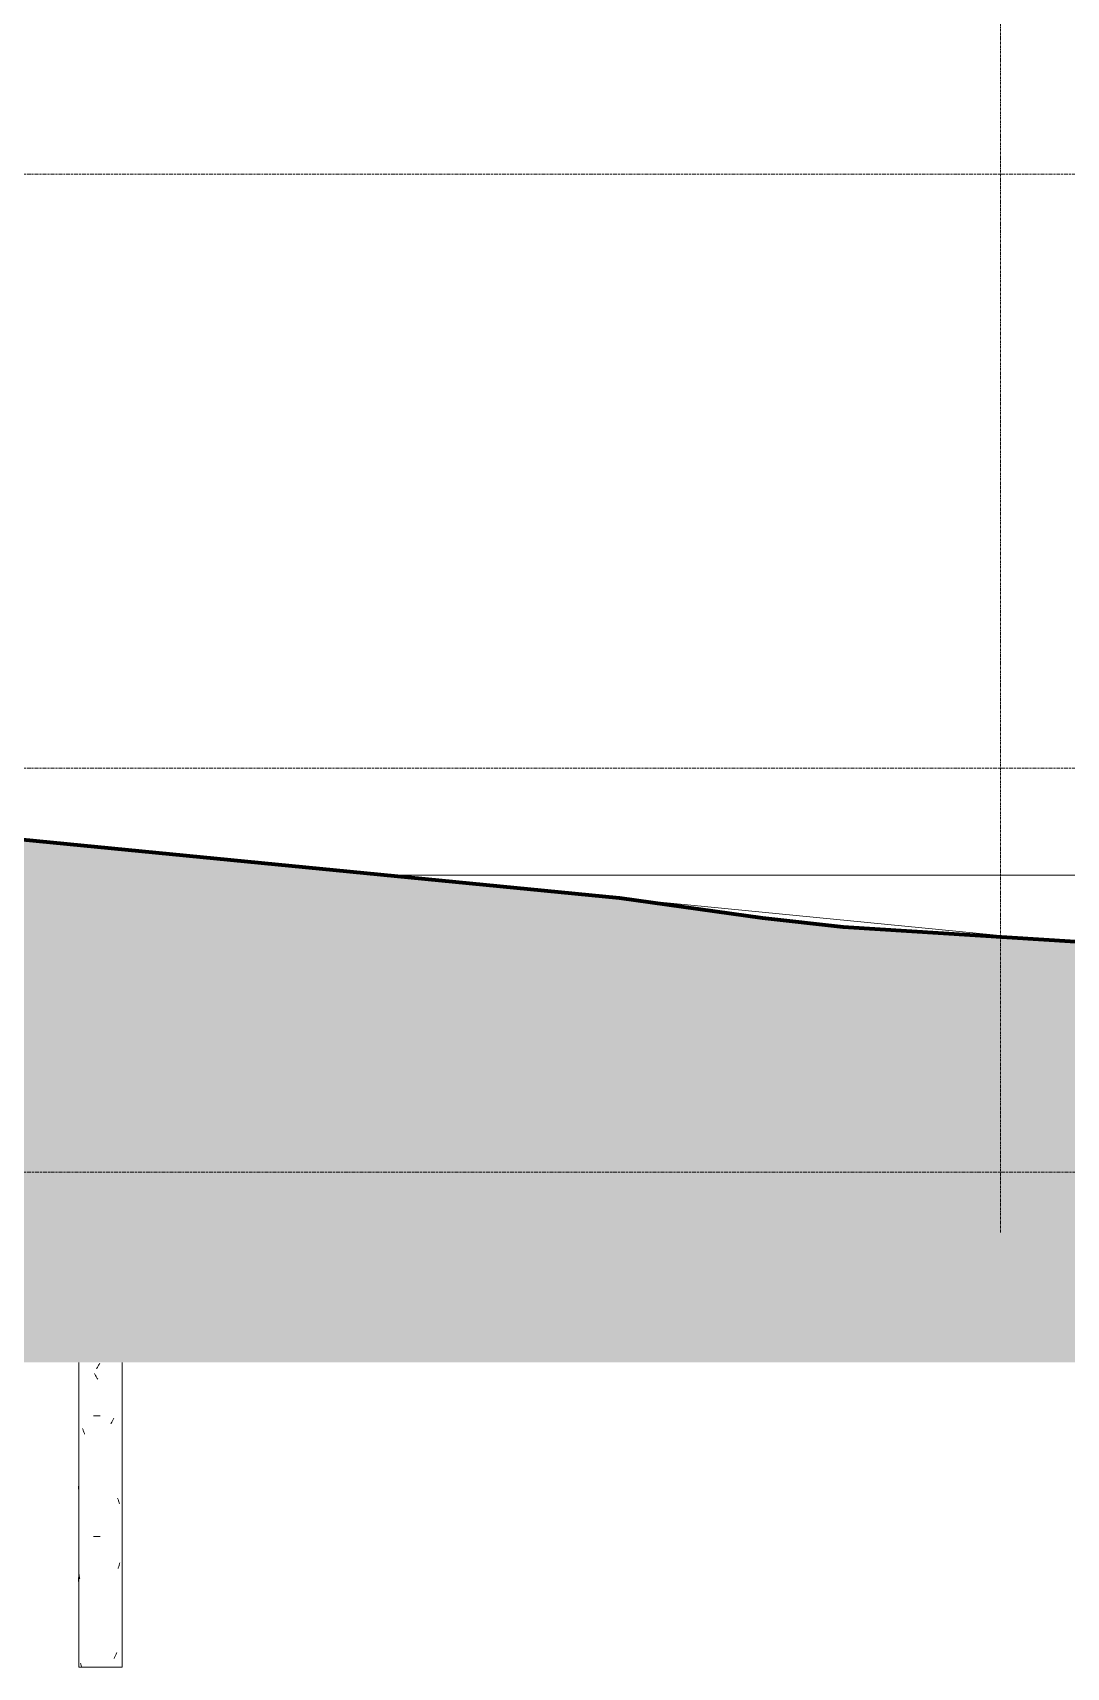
# Model space of a CAD drawing. Header units: millimetres. Extents: x 66 to 30735, y -4540 to 11969.
# Drawn here: x 15370 to 20590, y -4540 to 3714 of the extents above; entities that cross this region are included whole.
import ezdxf

# ---------------------------------------------------------------- set-up
doc = ezdxf.new("R2010")
doc.units = ezdxf.units.MM
doc.linetypes.add('Center', pattern=[40, 10, -5, 20, -5])
doc.linetypes.add('Grid Line', pattern=[22.225, 12.7, -3.175, 3.175, -3.175])
for name, color, linetype, lineweight in [('A-FLOR-LEVL', 51, 'Continuous', 9), ('C-BLDG-PADS', 91, 'Continuous', 9), ('C-TOPO', 7, 'Continuous', 9), ('S-COLS', 52, 'Continuous', 9), ('S-GRID', 1, 'Continuous', 9)]:
    doc.layers.add(name, color=color, linetype=linetype, lineweight=lineweight)

# ---------------------------------------------------------------- blocks, each defined once
blk = doc.blocks.new('FP_3-Façade Sud')
at = {"layer": 'S-COLS'}
for p, q in [((15602.4, -3000), (15602.4, -4540)), ((15694.6, -3028.9), (15692.5, -3032.5)), ((15696.7, -3025.3), (15694.6, -3028.9)), ((15698.8, -3021.7), (15696.7, -3025.3)), ((15700.9, -3018), (15698.8, -3021.7)), ((15703, -3014.4), (15700.9, -3018)), ((15705.1, -3010.8), (15703, -3014.4)), ((15707.2, -3007.1), (15705.1, -3010.8)), ((15709.3, -3003.5), (15707.2, -3007.1)), ((15822.4, -4540), (15822.4, -3000)), ((15684, -3059.8), (15682, -3056.1)), ((15686.1, -3063.4), (15684, -3059.8)), ((15688.1, -3067), (15686.1, -3063.4)), ((15690.2, -3070.7), (15688.1, -3067)), ((15692.3, -3074.3), (15690.2, -3070.7)), ((15694.4, -3077.9), (15692.3, -3074.3)), ((15696.5, -3081.5), (15694.4, -3077.9)), ((15698.5, -3085.2), (15696.5, -3081.5)), ((15677, -3270.4), (15693.4, -3270.4)), ((15693.4, -3270.4), (15710.3, -3270.4)), ((15770.8, -3299.2), (15769, -3302.9)), ((15772.6, -3295.6), (15770.8, -3299.2)), ((15774.3, -3292), (15772.6, -3295.6)), ((15776.1, -3288.3), (15774.3, -3292)), ((15777.8, -3284.7), (15776.1, -3288.3)), ((15779.5, -3281.1), (15777.8, -3284.7)), ((15623, -3337.3), (15621.7, -3333.7)), ((15624.3, -3341), (15623, -3337.3)), ((15625.6, -3344.6), (15624.3, -3341)), ((15626.9, -3348.2), (15625.6, -3344.6)), ((15628.3, -3351.9), (15626.9, -3348.2)), ((15629.7, -3355.5), (15628.3, -3351.9)), ((15631.1, -3359.1), (15629.7, -3355.5)), ((15632.6, -3362.8), (15631.1, -3359.1)), ((15767.1, -3306.5), (15765.3, -3310.1)), ((15769, -3302.9), (15767.1, -3306.5)), ((15601.3, -3629.6), (15601.2, -3626)), ((15601.4, -3633.2), (15601.3, -3629.6)), ((15601.5, -3636.7), (15601.4, -3633.2)), ((15601.7, -3640.3), (15601.5, -3636.7)), ((15800.3, -3689.3), (15799, -3685.7)), ((15801.6, -3692.9), (15800.3, -3689.3)), ((15802.9, -3696.6), (15801.6, -3692.9)), ((15804.1, -3700.2), (15802.9, -3696.6)), ((15805.3, -3703.8), (15804.1, -3700.2)), ((15806.4, -3707.4), (15805.3, -3703.8)), ((15807.5, -3711.1), (15806.4, -3707.4)), ((15808.6, -3714.7), (15807.5, -3711.1)), ((15677, -3880), (15693.4, -3880)), ((15693.4, -3880), (15710.3, -3880)), ((15802.4, -4037.6), (15801.1, -4041.2)), ((15803.6, -4034), (15802.4, -4037.6)), ((15804.8, -4030.4), (15803.6, -4034)), ((15806, -4026.7), (15804.8, -4030.4)), ((15807.1, -4023.1), (15806, -4026.7)), ((15808.2, -4019.5), (15807.1, -4023.1)), ((15809.2, -4015.8), (15808.2, -4019.5)), ((15810.3, -4012.2), (15809.2, -4015.8)), ((15601.3, -4103.6), (15601.2, -4107)), ((15601.5, -4096.8), (15601.3, -4100.2)), ((15601.3, -4100.2), (15601.3, -4103.6)), ((15601.6, -4093.4), (15601.5, -4096.8)), ((15601.8, -4090), (15601.6, -4093.4)), ((15602.1, -4086.6), (15601.8, -4090)), ((15603.6, -4068.5), (15603.2, -4064.8)), ((15604, -4072.1), (15603.6, -4068.5)), ((15604.5, -4075.7), (15604, -4072.1)), ((15605.1, -4079.4), (15604.5, -4075.7)), ((15605.7, -4083), (15605.1, -4079.4)), ((15606.3, -4086.6), (15605.7, -4083)), ((15606.9, -4090.3), (15606.3, -4086.6)), ((15607.6, -4093.9), (15606.9, -4090.3)), ((15612.5, -4522), (15611.6, -4518.4)), ((15613.5, -4525.6), (15612.5, -4522)), ((15614.4, -4529.2), (15613.5, -4525.6)), ((15615.5, -4532.8), (15614.4, -4529.2)), ((15616.5, -4536.4), (15615.5, -4532.8)), ((15617.6, -4540), (15616.5, -4536.4)), ((15783.7, -4491.2), (15782, -4494.8)), ((15785.3, -4487.5), (15783.7, -4491.2)), ((15786.9, -4483.9), (15785.3, -4487.5)), ((15788.4, -4480.3), (15786.9, -4483.9)), ((15790, -4476.7), (15788.4, -4480.3)), ((15791.5, -4473), (15790, -4476.7)), ((15792.9, -4469.4), (15791.5, -4473)), ((15794.4, -4465.8), (15792.9, -4469.4))]:
    blk.add_line(p, q, dxfattribs=at)
blk = doc.blocks.new('Concrete Round - 220mm-768088-Façade Sud')
at = {"layer": 'S-COLS'}
blk.add_line((15822.4, -4540), (15602.4, -4540), dxfattribs=at)
blk.add_blockref('FP_3-Façade Sud', (0, 0), dxfattribs=at)

msp = doc.modelspace()

# ---------------------------------------------------------------- hatches: boundary and pattern name
at = {"layer": 'C-TOPO'}
msp.add_hatch(color=10, dxfattribs=at).paths.add_polyline_path([(2257.924, -3000), (30735.127, -3000), (30735.127, -1425.593), (26902.087, -1274.946), (20929.354, -895.714), (20929.354, -900), (20854.354, -900), (20854.354, -890.952), (19463.976, -802.671), (19055.5, -757.299), (18333.446, -656.577), (14690.328, -300), (9853.764, -200), (6757.643, -47.383), (5273.023, 63.401), (2257.924, 380), (2257.924, -1039.364)])

# ---------------------------------------------------------------- linework, layer by layer
at = {"layer": 'A-FLOR-LEVL', "linetype": 'Center'}
for p, q in [((24734.922, 3000), (85.877, 3000)), ((24734.922, 0), (85.877, 0)), ((85.877, -2040), (24734.922, -2040))]:
    msp.add_line(p, q, dxfattribs=at)
at = {"layer": 'C-BLDG-PADS'}
msp.add_line((17142.389, -540), (20820.354, -540), dxfattribs=at)
at = {"layer": 'C-TOPO', "lineweight": 70}
for p, q in [((18333.446, -656.577), (15138.968, -343.911)), ((19055.5, -757.299), (18333.446, -656.577)), ((19463.976, -802.671), (19055.5, -757.299)), ((20854.354, -890.952), (19463.976, -802.671))]:
    msp.add_line(p, q, dxfattribs=at)
at = {"layer": 'C-TOPO'}
for p, q in [((18333.447, -656.577), (15138.968, -343.911)), ((18333.447, -656.577), (19055.5, -757.299)), ((20494.46, -868.101), (18333.447, -656.577)), ((19463.976, -802.671), (19055.5, -757.299)), ((19463.976, -802.671), (20854.354, -890.952)), ((19580.095, -814.899), (19463.976, -802.671))]:
    msp.add_line(p, q, dxfattribs=at)
at = {"layer": 'S-GRID', "linetype": 'Grid Line'}
msp.add_line((20257.354, -2344.8), (20257.354, 11268.549), dxfattribs=at)

# ---------------------------------------------------------------- block references
at = {"layer": 'S-COLS'}
msp.add_blockref('Concrete Round - 220mm-768088-Façade Sud', (0, 0), dxfattribs=at)

doc.saveas('drawing.dxf')
